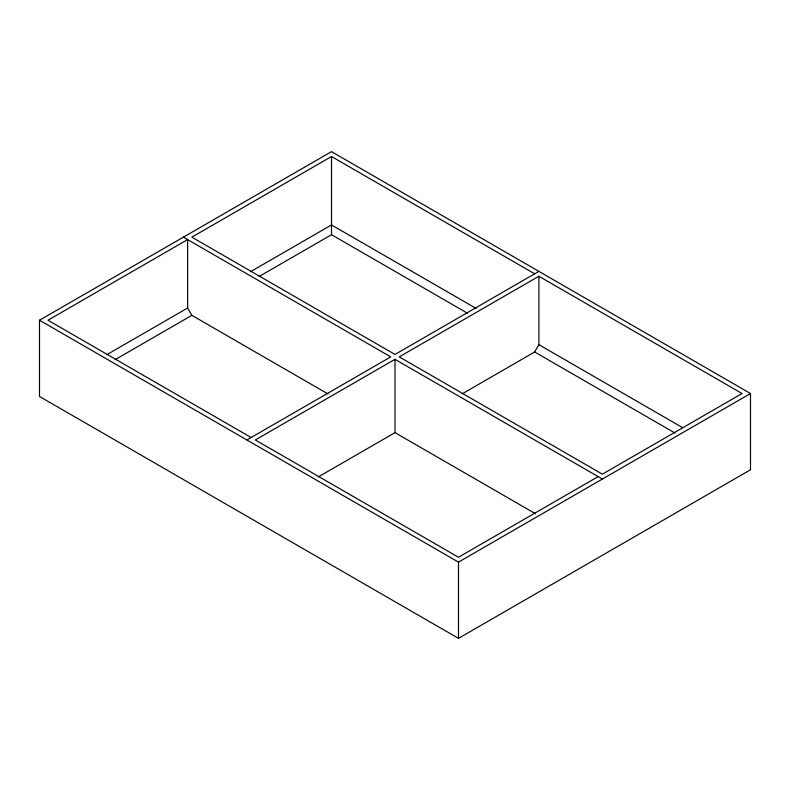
<?xml version="1.0" encoding="UTF-8"?>
<svg xmlns="http://www.w3.org/2000/svg" width="790" height="790" viewBox="0 0 790 790"><rect width="100%" height="100%" fill="white"/><g stroke="black" fill="none" stroke-linecap="round" stroke-linejoin="round"><path stroke-width="1.19" d="M462.15 393.864L534.662 351.994L538.889 344.667L538.889 276.253L399.236 356.882L602.375 474.168L742.037 393.529L538.889 276.253M39.5 320.226L331.514 151.641L750.5 393.529L750.5 469.774L458.486 638.36L39.5 396.471L39.5 320.226L458.486 562.125L750.5 393.529M534.662 273.804L331.514 156.519L191.861 237.158L395 354.443L538.889 271.365M106.601 354.799L187.625 308.011L187.625 239.597L47.963 320.226L251.111 437.512M250.489 271.721L331.514 224.943L476.163 308.446M115.083 359.677L191.861 315.348L328.008 393.953M259.001 276.579L331.514 234.709L467.67 313.324M246.875 439.961L390.764 356.882L183.389 237.158M602.375 479.056L395 359.322L255.338 439.961L458.486 557.246L598.139 476.607M318.222 476.953L395 432.634L535.403 513.688M538.889 344.667L682.471 427.568M534.662 351.994L675.065 433.058M187.625 308.011L191.861 315.348M458.486 562.125L458.486 638.36M395 359.322L395 432.634M331.514 156.519L331.514 234.709"/></g></svg>
